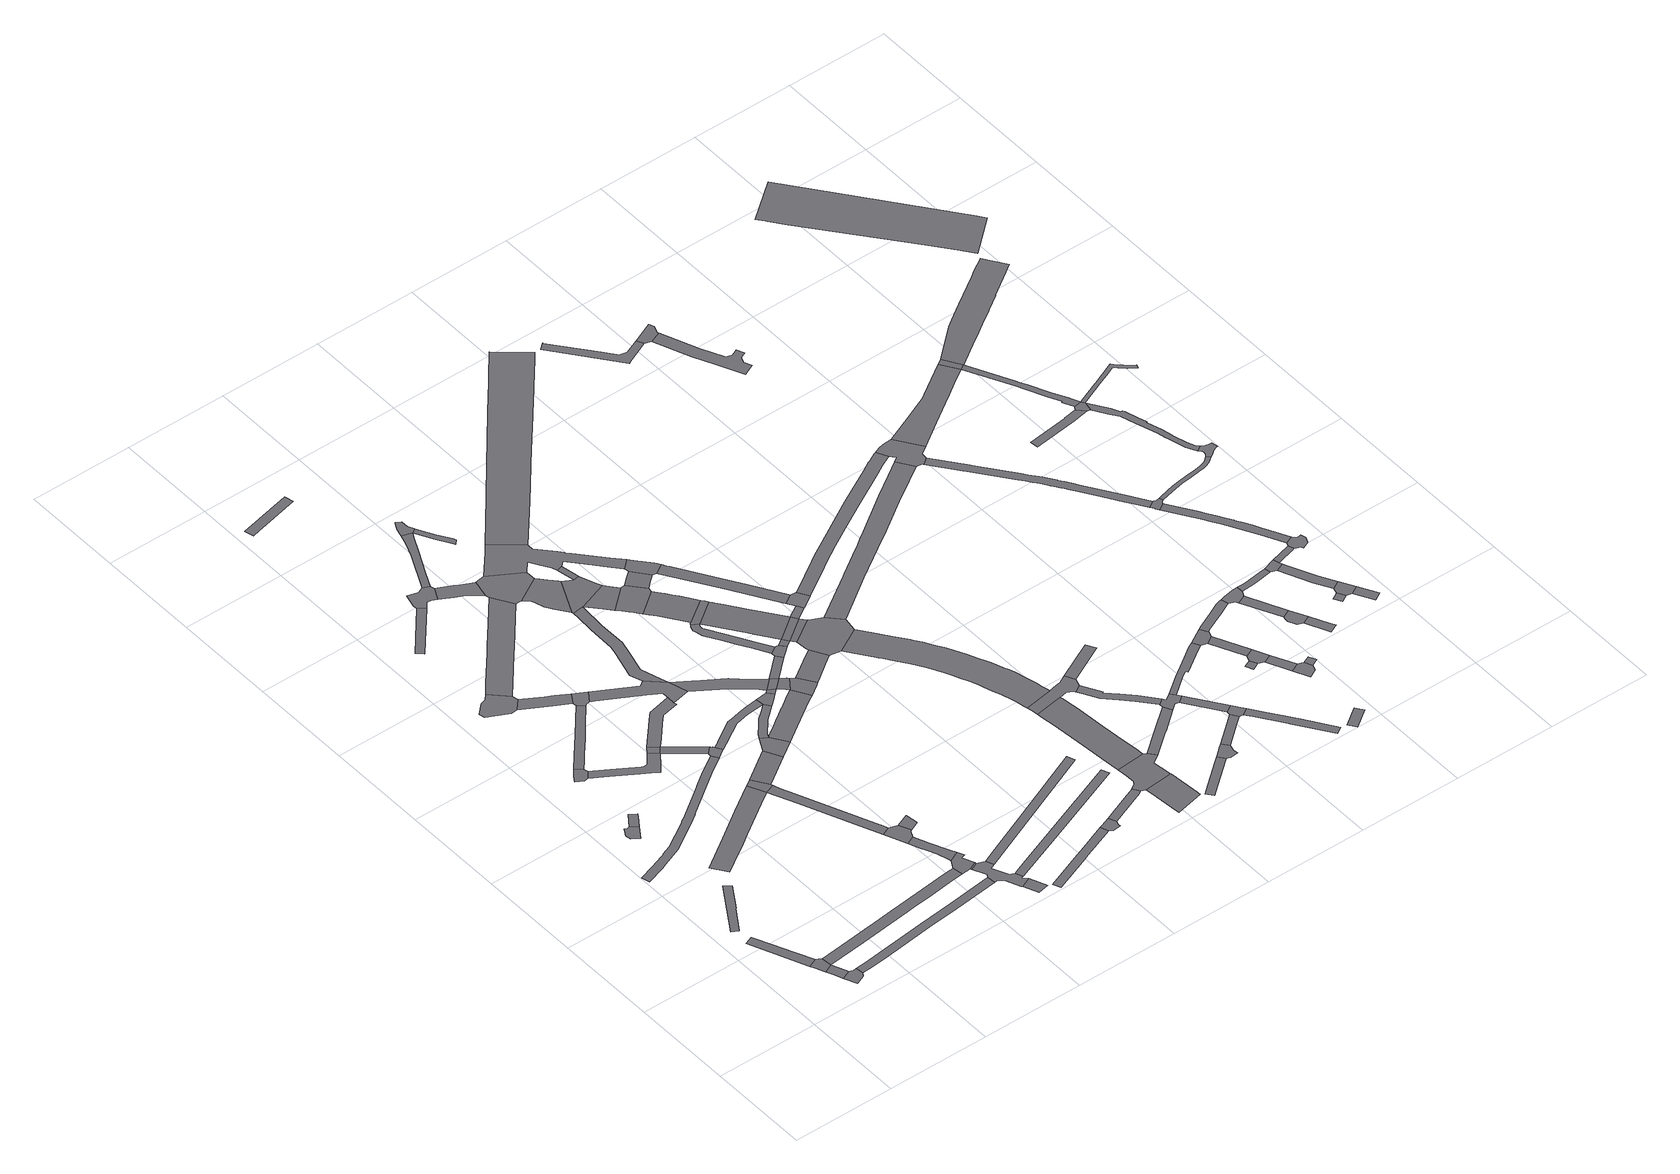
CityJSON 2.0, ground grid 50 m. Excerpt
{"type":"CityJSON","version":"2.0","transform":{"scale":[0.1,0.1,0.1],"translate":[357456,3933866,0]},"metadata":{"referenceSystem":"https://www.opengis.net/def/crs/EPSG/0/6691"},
"CityObjects":{
"road1":{"type":"Road","attributes":{"RoadStructureAttribute.sectionType":"1"},"geometry":[{"type":"MultiSurface","lod":"1","boundaries":[[[0,1,2,3,4,5,6,7]]]}]},
"road2":{"type":"Road","geometry":[{"type":"MultiSurface","lod":"1","boundaries":[[[8,9,10,0,7,11,12,13]]]}]},
"road3":{"type":"Road","attributes":{"RoadStructureAttribute.sectionType":"1"},"geometry":[{"type":"MultiSurface","lod":"1","boundaries":[[[14,15,16,17,18,19,8,13]]]}]},
"road4":{"type":"Road","geometry":[{"type":"MultiSurface","lod":"1","boundaries":[[[20,21,22,23,17,16,24]]]}]},
"road5":{"type":"Road","attributes":{"RoadStructureAttribute.sectionType":"1"},"geometry":[{"type":"MultiSurface","lod":"1","boundaries":[[[25,26,27,28,29,30]]]}]},
"road6":{"type":"Road","geometry":[{"type":"MultiSurface","lod":"1","boundaries":[[[31,32,33,34,35,36,37]]]}]},
"road7":{"type":"Road","geometry":[{"type":"MultiSurface","lod":"1","boundaries":[[[31,38,39,40,41,32]]]}]},
"road8":{"type":"Road","geometry":[{"type":"MultiSurface","lod":"1","boundaries":[[[42,43,44,45,46,47,48,49]]]}]},
"road9":{"type":"Road","attributes":{"RoadStructureAttribute.sectionType":"1"},"geometry":[{"type":"MultiSurface","lod":"1","boundaries":[[[50,51,52,53,54,55,56,57,9,8,58,59,60,61,62,63,64,65]]]}]},
"road10":{"type":"Road","attributes":{"RoadStructureAttribute.sectionType":"1"},"geometry":[{"type":"MultiSurface","lod":"1","boundaries":[[[66,67,68,69,70,71,72,73,74,75,76,77,78,79,80,81,82,83,84,85,86,87,88,89,90]]]}]},
"road11":{"type":"Road","attributes":{"RoadStructureAttribute.sectionType":"1"},"geometry":[{"type":"MultiSurface","lod":"1","boundaries":[[[91,92,93,94,22,21,95,96,97,98,99,100]]]}]},
"road12":{"type":"Road","geometry":[{"type":"MultiSurface","lod":"1","boundaries":[[[101,102,103,104,105,106,107,108,109]]]}]},
"road13":{"type":"Road","geometry":[{"type":"MultiSurface","lod":"1","boundaries":[[[110,111,112,113,114,115,116,117,118,119,120,121,122,123,124,125,126,127,128,129,130,131,132,133,134,121,135]]]}]},
"road14":{"type":"Road","attributes":{"RoadStructureAttribute.sectionType":"1"},"geometry":[{"type":"MultiSurface","lod":"1","boundaries":[[[136,137,138,42,49,139,140,141,142,143,144]]]}]},
"road15":{"type":"Road","attributes":{"RoadStructureAttribute.sectionType":"1"},"geometry":[{"type":"MultiSurface","lod":"1","boundaries":[[[145,146,147,148,149,48,47,150,151,152,153,154,155,156,157,158,159,160,161,162,163,164,156,165]]]}]},
"road16":{"type":"Road","attributes":{"RoadStructureAttribute.sectionType":"1"},"geometry":[{"type":"MultiSurface","lod":"1","boundaries":[[[101,166,167,168,169,170,102]]]}]},
"road17":{"type":"Road","geometry":[{"type":"MultiSurface","lod":"1","boundaries":[[[156,164,171,165]]]}]},
"road18":{"type":"Road","attributes":{"RoadStructureAttribute.sectionType":"1"},"geometry":[{"type":"MultiSurface","lod":"1","boundaries":[[[172,173,174,175,176,177]]]}]},
"road19":{"type":"Road","geometry":[{"type":"MultiSurface","lod":"1","boundaries":[[[178,135,121,134,179,180]]]}]},
"road20":{"type":"Road","geometry":[{"type":"MultiSurface","lod":"1","boundaries":[[[181,168,167,136,144,182,183]]]}]},
"road21":{"type":"Road","geometry":[{"type":"MultiSurface","lod":"1","boundaries":[[[184,185,186,187,163,162,76,75,188,189,190,191]]]}]},
"road22":{"type":"Road","attributes":{"RoadStructureAttribute.sectionType":"1"},"geometry":[{"type":"MultiSurface","lod":"1","boundaries":[[[192,193,194,195,171,164,196,197,198,199,200,201]]]}]},
"road23":{"type":"Road","attributes":{"RoadStructureAttribute.sectionType":"1"},"geometry":[{"type":"MultiSurface","lod":"1","boundaries":[[[64,202,203,204,205,206,207,65]]]}]},
"road24":{"type":"Road","geometry":[{"type":"MultiSurface","lod":"1","boundaries":[[[208,209,210,211,212,213,126,125]]]}]},
"road25":{"type":"Road","attributes":{"function":"3","RoadStructureAttribute.sectionType":"1"},"geometry":[{"type":"MultiSurface","lod":"1","boundaries":[[[214,215,216,217,218,219,220,221,222,104,103]]]}]},
"road26":{"type":"Road","attributes":{"RoadStructureAttribute.sectionType":"1"},"geometry":[{"type":"MultiSurface","lod":"1","boundaries":[[[206,223,224,225,209,208,226,227,228,229,207]]]}]},
"road27":{"type":"Road","geometry":[{"type":"MultiSurface","lod":"1","boundaries":[[[202,230,231,203]]]}]},
"road28":{"type":"Road","attributes":{"RoadStructureAttribute.sectionType":"1"},"geometry":[{"type":"MultiSurface","lod":"1","boundaries":[[[180,179,232,233,234]]]}]},
"road29":{"type":"Road","geometry":[{"type":"MultiSurface","lod":"1","boundaries":[[[99,235,236,237,238,239,240,241,242,243,244,245,246,231,230,247,100]]]}]},
"road30":{"type":"Road","attributes":{"RoadStructureAttribute.sectionType":"1"},"geometry":[{"type":"MultiSurface","lod":"1","boundaries":[[[238,248,249,239]]]}]},
"road31":{"type":"Road","geometry":[{"type":"MultiSurface","lod":"1","boundaries":[[[211,250,251,212]]]}]},
"road32":{"type":"Road","geometry":[{"type":"MultiSurface","lod":"1","boundaries":[[[252,253,254,255,256,257,174,173,258,259,260]]]}]},
"road33":{"type":"Road","geometry":[{"type":"MultiSurface","lod":"1","boundaries":[[[181,183,261,262,263,201,200,264,265,266,267]]]}]},
"road34":{"type":"Road","attributes":{"RoadStructureAttribute.sectionType":"1"},"geometry":[{"type":"MultiSurface","lod":"1","boundaries":[[[268,269,270,271,272,273]]]}]},
"road35":{"type":"Road","geometry":[{"type":"MultiSurface","lod":"1","boundaries":[[[233,274,275,276,277,234]]]}]},
"road36":{"type":"Road","attributes":{"RoadStructureAttribute.sectionType":"1"},"geometry":[{"type":"MultiSurface","lod":"1","boundaries":[[[190,278,279,280,281,282,283,284,285,286,287,288,289,290,291,292,293,294,191]]]}]},
"road37":{"type":"Road","attributes":{"RoadStructureAttribute.sectionType":"1"},"geometry":[{"type":"MultiSurface","lod":"1","boundaries":[[[295,296,297,252,260,298,299,300]]]}]},
"road38":{"type":"Road","attributes":{"RoadStructureAttribute.sectionType":"1"},"geometry":[{"type":"MultiSurface","lod":"1","boundaries":[[[301,302,303,254,253,304,305,306,307]]]}]},
"road39":{"type":"Road","attributes":{"RoadStructureAttribute.sectionType":"1"},"geometry":[{"type":"MultiSurface","lod":"1","boundaries":[[[308,309,310,311,312,313,276,275,314,315,316,317,318,319,320,321,284]]]}]},
"road40":{"type":"Road","attributes":{"RoadStructureAttribute.sectionType":"1"},"geometry":[{"type":"MultiSurface","lod":"1","boundaries":[[[322,323,324,325,326,327,266,265,328,329,330,331,332,333,334]]]}]},
"road41":{"type":"Road","attributes":{"RoadStructureAttribute.sectionType":"1"},"geometry":[{"type":"MultiSurface","lod":"1","boundaries":[[[335,336,337,338,339,340,341,342]]]}]},
"road42":{"type":"Road","geometry":[{"type":"MultiSurface","lod":"1","boundaries":[[[343,218,217,344,345,346,347,295,300]]]}]},
"road43":{"type":"Road","attributes":{"RoadStructureAttribute.sectionType":"1"},"geometry":[{"type":"MultiSurface","lod":"1","boundaries":[[[274,348,349,350,351,352,353,354,355,356,357,358,359,360,275]]]}]},
"road44":{"type":"Road","attributes":{"RoadStructureAttribute.sectionType":"1"},"geometry":[{"type":"MultiSurface","lod":"1","boundaries":[[[361,362,363,364,365,366,367,265,264,368,369,370,371,372]]]}]},
"road45":{"type":"Road","attributes":{"RoadStructureAttribute.sectionType":"1"},"geometry":[{"type":"MultiSurface","lod":"1","boundaries":[[[373,374,375,376,345,344,377,378,379,380,381]]]}]},
"road46":{"type":"Road","geometry":[{"type":"MultiSurface","lod":"1","boundaries":[[[321,382,383,384,385,386,285,284]]]}]},
"road47":{"type":"Road","geometry":[{"type":"MultiSurface","lod":"1","boundaries":[[[387,388,389,390,301,307,391,392,393,394,395]]]}]},
"road48":{"type":"Road","attributes":{"RoadStructureAttribute.sectionType":"1"},"geometry":[{"type":"MultiSurface","lod":"1","boundaries":[[[396,397,398,399,400,401,391,307]]]}]},
"road49":{"type":"Road","attributes":{"RoadStructureAttribute.sectionType":"1"},"geometry":[{"type":"MultiSurface","lod":"1","boundaries":[[[372,386,385,402,403,404]]]}]},
"road50":{"type":"Road","attributes":{"RoadStructureAttribute.sectionType":"1"},"geometry":[{"type":"MultiSurface","lod":"1","boundaries":[[[405,406,407,408,409,246,245]]]}]},
"road51":{"type":"Road","attributes":{"RoadStructureAttribute.sectionType":"1"},"geometry":[{"type":"MultiSurface","lod":"1","boundaries":[[[241,410,411,412,413,414,415,242]]]}]},
"road52":{"type":"Road","geometry":[{"type":"MultiSurface","lod":"1","boundaries":[[[372,404,416,361]]]}]},
"road53":{"type":"Road","geometry":[{"type":"MultiSurface","lod":"1","boundaries":[[[417,373,381,322,334,418,419,420,421]]]}]},
"road54":{"type":"Road","attributes":{"RoadStructureAttribute.sectionType":"1"},"geometry":[{"type":"MultiSurface","lod":"1","boundaries":[[[422,423,352,424,425,416,404]]]}]},
"road55":{"type":"Road","attributes":{"RoadStructureAttribute.sectionType":"1"},"geometry":[{"type":"MultiSurface","lod":"1","boundaries":[[[426,427,428,429,430,418,334]]]}]},
"road56":{"type":"Road","geometry":[{"type":"MultiSurface","lod":"1","boundaries":[[[352,351,431,432,433,434,435,424]]]}]},
"road57":{"type":"Road","geometry":[{"type":"MultiSurface","lod":"1","boundaries":[[[436,437,438,439,440,335,342,441]]]}]},
"road58":{"type":"Road","attributes":{"RoadStructureAttribute.sectionType":"1"},"geometry":[{"type":"MultiSurface","lod":"1","boundaries":[[[442,417,421,443,444,445]]]}]},
"road59":{"type":"Road","attributes":{"RoadStructureAttribute.sectionType":"1"},"geometry":[{"type":"MultiSurface","lod":"1","boundaries":[[[416,446,447,361]]]}]},
"road60":{"type":"Road","geometry":[{"type":"MultiSurface","lod":"1","boundaries":[[[448,449,450,347,346,451,452,453,454,455,445,444,456,457,458,459,460,461,462,463,464,465,466,467,468,469]]]}]},
"road61":{"type":"Road","geometry":[{"type":"MultiSurface","lod":"1","boundaries":[[[428,470,471,472,473,474,475,476,477,429]]]}]},
"road62":{"type":"Road","attributes":{"RoadStructureAttribute.sectionType":"1"},"geometry":[{"type":"MultiSurface","lod":"1","boundaries":[[[478,479,480,481,482,483,484,485,486,487,488,489,490,491,492,493,494,495,496,497,498,499,500,501,502,503,504,505,506,507,508,509]]]}]},
"road63":{"type":"Road","attributes":{"RoadStructureAttribute.sectionType":"1"},"geometry":[{"type":"MultiSurface","lod":"1","boundaries":[[[510,511,512,513,475,474,514,515,516,517,518,519]]]}]},
"road64":{"type":"Road","attributes":{"RoadStructureAttribute.sectionType":"1"},"geometry":[{"type":"MultiSurface","lod":"1","boundaries":[[[520,435,434,521,522,523,524]]]}]},
"road65":{"type":"Road","geometry":[{"type":"MultiSurface","lod":"1","boundaries":[[[492,491,447,446,525,526,527,528]]]}]},
"road66":{"type":"Road","geometry":[{"type":"MultiSurface","lod":"1","boundaries":[[[518,529,478,509,530,531,519]]]}]},
"road67":{"type":"Road","attributes":{"RoadStructureAttribute.sectionType":"1"},"geometry":[{"type":"MultiSurface","lod":"1","boundaries":[[[532,533,534,535,477,476]]]}]},
"road68":{"type":"Road","attributes":{"RoadStructureAttribute.sectionType":"1"},"geometry":[{"type":"MultiSurface","lod":"1","boundaries":[[[536,537,439,438,538,539,540,541,542,543]]]}]},
"road69":{"type":"Road","attributes":{"RoadStructureAttribute.sectionType":"1"},"geometry":[{"type":"MultiSurface","lod":"1","boundaries":[[[528,527,544,545]]]}]},
"road70":{"type":"Road","attributes":{"RoadStructureAttribute.sectionType":"1"},"geometry":[{"type":"MultiSurface","lod":"1","boundaries":[[[546,547,548,549,545,550,551,552,553,554,555,556,530,509]]]}]},
"road71":{"type":"Road","geometry":[{"type":"MultiSurface","lod":"1","boundaries":[[[557,558,460,459,559,534,533,560,561]]]}]},
"road72":{"type":"Road","geometry":[{"type":"MultiSurface","lod":"1","boundaries":[[[545,544,562,550]]]}]},
"road73":{"type":"Road","attributes":{"RoadStructureAttribute.sectionType":"1"},"geometry":[{"type":"MultiSurface","lod":"1","boundaries":[[[562,544,563,564]]]}]},
"road74":{"type":"Road","geometry":[{"type":"MultiSurface","lod":"1","boundaries":[[[563,565,566,524,523,567,568,569,570,571,564]]]}]},
"road75":{"type":"Road","attributes":{"RoadStructureAttribute.sectionType":"1"},"geometry":[{"type":"MultiSurface","lod":"1","boundaries":[[[572,573,574,575,576,577,578,561,560,579,580,581,582,583,584]]]}]},
"road76":{"type":"Road","attributes":{"RoadStructureAttribute.sectionType":"1"},"geometry":[{"type":"MultiSurface","lod":"1","boundaries":[[[585,586,587,588,589,590,591,592]]]}]},
"road77":{"type":"Road","attributes":{"RoadStructureAttribute.sectionType":"1"},"geometry":[{"type":"MultiSurface","lod":"1","boundaries":[[[562,593,594,550]]]}]},
"road78":{"type":"Road","geometry":[{"type":"MultiSurface","lod":"1","boundaries":[[[542,592,591,595,596,597,598,599,600,601,602,603,604,605,606,607,608,543]]]}]},
"road79":{"type":"Road","attributes":{"RoadStructureAttribute.sectionType":"1"},"geometry":[{"type":"MultiSurface","lod":"1","boundaries":[[[609,610,611,612,613,614,615,616,617,618,619,620,621,622,623,624,625,626,627,628,629,630,631,632,633,634,635,636,637,638,639,640,641,642,643,644,645,646,647,648,649,650,651,652,653,654,655,656,657,658,659,660,661,568,567]]]}]},
"road80":{"type":"Road","geometry":[{"type":"MultiSurface","lod":"1","boundaries":[[[662,663,584,583,594,593,664,665]]]}]},
"road81":{"type":"Road","attributes":{"RoadStructureAttribute.sectionType":"1"},"geometry":[{"type":"MultiSurface","lod":"1","boundaries":[[[666,667,668,669,670,671,672,673,674,675,676,677,678,679,680,681,682,683,602,601]]]}]},
"road82":{"type":"Road","attributes":{"RoadStructureAttribute.sectionType":"1"},"geometry":[{"type":"MultiSurface","lod":"1","boundaries":[[[684,685,686,687,688,689,690,691]]]}]},
"road83":{"type":"Road","attributes":{"function":"3","RoadStructureAttribute.sectionType":"1"},"geometry":[{"type":"MultiSurface","lod":"1","boundaries":[[[468,692,693,694,695,696,697,698,699,700,701,702,703,704,705,706,707,708,709,710,711,712,469]]]}]},
"road84":{"type":"Road","geometry":[{"type":"MultiSurface","lod":"1","boundaries":[[[713,714,715,716,633,632,717,677,676,718,719,720,721]]]}]},
"road85":{"type":"Road","attributes":{"RoadStructureAttribute.sectionType":"1"},"geometry":[{"type":"MultiSurface","lod":"1","boundaries":[[[722,723,724,725,726,727,600,599]]]}]},
"road86":{"type":"Road","geometry":[{"type":"MultiSurface","lod":"1","boundaries":[[[728,729,688,687,730,731,732,733,734]]]}]},
"road87":{"type":"Road","attributes":{"RoadStructureAttribute.sectionType":"1"},"geometry":[{"type":"MultiSurface","lod":"1","boundaries":[[[720,735,736,737,738,739,740,741,742,743,744,721]]]}]},
"road88":{"type":"Road","attributes":{"RoadStructureAttribute.sectionType":"1"},"geometry":[{"type":"MultiSurface","lod":"1","boundaries":[[[745,746,714,713]]]}]},
"road89":{"type":"Road","attributes":{"RoadStructureAttribute.sectionType":"1"},"geometry":[{"type":"MultiSurface","lod":"1","boundaries":[[[747,748,734,733,749,750]]]}]},
"road90":{"type":"Road","geometry":[{"type":"MultiSurface","lod":"1","boundaries":[[[751,752,753,754,755,740,739,725,724,756,757]]]}]},
"road91":{"type":"Road","attributes":{"RoadStructureAttribute.sectionType":"1"},"geometry":[{"type":"MultiSurface","lod":"1","boundaries":[[[758,759,751,757]]]}]},
"road92":{"type":"Road","attributes":{"RoadStructureAttribute.sectionType":"1"},"geometry":[{"type":"MultiSurface","lod":"1","boundaries":[[[760,761,762,763,764,765,766,767,768,769,770,771,772,773,774,775,776,777,778,779,780,570,569]]]}]},
"road93":{"type":"Road","geometry":[{"type":"MultiSurface","lod":"1","boundaries":[[[781,782,783,759,758,747,750]]]}]},
"road94":{"type":"Road","attributes":{"RoadStructureAttribute.sectionType":"1"},"geometry":[{"type":"MultiSurface","lod":"1","boundaries":[[[784,785,786,787,788,789,790,791,792,793,794,795,796,797,798,799,800,801,802,803,804,662,665]]]}]},
"road95":{"type":"Road","attributes":{"RoadStructureAttribute.sectionType":"1"},"geometry":[{"type":"MultiSurface","lod":"1","boundaries":[[[781,805,806,807,808,809,810,811,812,813,782]]]}]},
"road96":{"type":"Road","attributes":{"RoadStructureAttribute.sectionType":"1"},"geometry":[{"type":"MultiSurface","lod":"1","boundaries":[[[814,815,816,817,818,819,820,821,822,753,752]]]}]},
"road97":{"type":"Road","geometry":[{"type":"MultiSurface","lod":"1","boundaries":[[[823,824,825,826]]]}]},
"road98":{"type":"Road","geometry":[{"type":"MultiSurface","lod":"1","boundaries":[[[827,828,829,830]]]}]},
"road99":{"type":"Road","geometry":[{"type":"MultiSurface","lod":"1","boundaries":[[[819,818,831,832,833,834]]]}]},
"road100":{"type":"Road","attributes":{"RoadStructureAttribute.sectionType":"1"},"geometry":[{"type":"MultiSurface","lod":"1","boundaries":[[[832,831,835,836]]]}]},
"road101":{"type":"Road","attributes":{"RoadStructureAttribute.sectionType":"1"},"geometry":[{"type":"MultiSurface","lod":"1","boundaries":[[[837,838,839,840,841,842,843,844,845,846,847,848,849]]]}]},
"road102":{"type":"Road","geometry":[{"type":"MultiSurface","lod":"1","boundaries":[[[850,851,836,835,827,830]]]}]},
"road103":{"type":"Road","attributes":{"RoadStructureAttribute.sectionType":"1"},"geometry":[{"type":"MultiSurface","lod":"1","boundaries":[[[851,850,852,853]]]}]},
"road104":{"type":"Road","attributes":{"RoadStructureAttribute.sectionType":"1"},"geometry":[{"type":"MultiSurface","lod":"1","boundaries":[[[852,854,855,856,857,853]]]}]},
"road105":{"type":"Road","attributes":{"RoadStructureAttribute.sectionType":"1"},"geometry":[{"type":"MultiSurface","lod":"1","boundaries":[[[833,858,859,860,861,862,863,864,865,866,867,868,834]]]}]},
"road106":{"type":"Road","geometry":[{"type":"MultiSurface","lod":"1","boundaries":[[[869,870,857,856]]]}]},
"road107":{"type":"Road","geometry":[{"type":"MultiSurface","lod":"1","boundaries":[[[871,842,841,872,873,874,875]]]}]},
"road108":{"type":"Road","geometry":[{"type":"MultiSurface","lod":"1","boundaries":[[[876,877,878,879,880,881,882,793,792,883,771,770,884,885,886]]]}]},
"road109":{"type":"Road","attributes":{"RoadStructureAttribute.sectionType":"1"},"geometry":[{"type":"MultiSurface","lod":"1","boundaries":[[[887,888,889,890,891,892,893,894,895,896,897,898,873,872]]]}]},
"road110":{"type":"Road","geometry":[{"type":"MultiSurface","lod":"1","boundaries":[[[899,900,901,902,903,904,863,862,905,906,907,908,909]]]}]},
"road111":{"type":"Road","attributes":{"RoadStructureAttribute.sectionType":"1"},"geometry":[{"type":"MultiSurface","lod":"1","boundaries":[[[906,910,911,907]]]}]},
"road112":{"type":"Road","attributes":{"RoadStructureAttribute.sectionType":"1"},"geometry":[{"type":"MultiSurface","lod":"1","boundaries":[[[911,910,912,913,914,915,916]]]}]},
"road113":{"type":"Road","attributes":{"RoadStructureAttribute.sectionType":"1"},"geometry":[{"type":"MultiSurface","lod":"1","boundaries":[[[915,917,918,919,916]]]}]},
"road114":{"type":"Road","attributes":{"RoadStructureAttribute.sectionType":"1"},"geometry":[{"type":"MultiSurface","lod":"1","boundaries":[[[885,920,921,922,923,924,925,926,927,928,929,930,931,932,933,934,935,936,937,938,939,940,941,942,943,944,945,946,947,948,949,950,951,952,953,954,955,886]]]}]},
"road115":{"type":"Road","attributes":{"RoadStructureAttribute.sectionType":"1"},"geometry":[{"type":"MultiSurface","lod":"1","boundaries":[[[908,956,957,958,959,960,961,962,963,964,965,966,909]]]}]},
"road116":{"type":"Road","geometry":[{"type":"MultiSurface","lod":"1","boundaries":[[[967,960,959,968,969,970]]]}]},
"road117":{"type":"Road","geometry":[{"type":"MultiSurface","lod":"1","boundaries":[[[971,972,973,974]]]}]},
"road118":{"type":"Road","attributes":{"RoadStructureAttribute.sectionType":"1"},"geometry":[{"type":"MultiSurface","lod":"1","boundaries":[[[968,975,976,977,978,979,969]]]}]},
"road119":{"type":"Road","geometry":[{"type":"MultiSurface","lod":"1","boundaries":[[[980,981,982,939,938,983,984,985,986,987,988,989,990,991]]]}]},
"road120":{"type":"Road","geometry":[{"type":"MultiSurface","lod":"1","boundaries":[[[976,971,974,992,993,994,977]]]}]},
"road121":{"type":"Road","attributes":{"RoadStructureAttribute.sectionType":"1"},"geometry":[{"type":"MultiSurface","lod":"1","boundaries":[[[995,996,994,993]]]}]},
"road122":{"type":"Road","attributes":{"RoadStructureAttribute.sectionType":"1"},"geometry":[{"type":"MultiSurface","lod":"1","boundaries":[[[970,997,998,967]]]}]},
"road123":{"type":"Road","attributes":{"RoadStructureAttribute.sectionType":"1"},"geometry":[{"type":"MultiSurface","lod":"1","boundaries":[[[999,1000,1001,1002,1003,1004,1005,1006,1007,1008,1009,1010,1011,878,877,1012,1013,1014,1015,1006,1016,1017,1018,1019,1020,1021,1022,1023,1024]]]}]},
"road124":{"type":"Road","attributes":{"RoadStructureAttribute.sectionType":"1"},"geometry":[{"type":"MultiSurface","lod":"1","boundaries":[[[1025,1026,1027,1028,1029,1030,1031,1032,1033,1034,1035,1036,1037,1038,1039,1040,1041,1042,1043,1044,1045,1046,1047,986,985]]]}]},
"road125":{"type":"Road","geometry":[{"type":"MultiSurface","lod":"1","boundaries":[[[998,997,1048,1049,1050,1051,1052,1053,1054,1036,1035]]]}]},
"road126":{"type":"Road","attributes":{"RoadStructureAttribute.sectionType":"1"},"geometry":[{"type":"MultiSurface","lod":"1","boundaries":[[[1055,1056,1057,1058,1059,1060,1061,1062]]]}]},
"road127":{"type":"Road","attributes":{"RoadStructureAttribute.sectionType":"1"},"geometry":[{"type":"MultiSurface","lod":"1","boundaries":[[[1063,1064,1065,1066,1067,1068,1069,1070,1071,1072,1073,1074,1075,1076,1077,1078,1079,1080,1081,1082,1083,1084,1085,1086,991,990]]]}]},
"road128":{"type":"Road","geometry":[{"type":"MultiSurface","lod":"1","boundaries":[[[1007,1006,1005,1087]]]}]},
"road129":{"type":"Road","geometry":[{"type":"MultiSurface","lod":"1","boundaries":[[[1023,1055,1062,1088,1089,1024]]]}]},
"road130":{"type":"Road","attributes":{"RoadStructureAttribute.sectionType":"1"},"geometry":[{"type":"MultiSurface","lod":"1","boundaries":[[[1088,1090,1091,1092,1093,1094,1095,1096,1097,1098,1099,1100,1101,1102,1103,1104,1105,1106,1107,1108,1109,1110,1111,1112,1113,1114,1115,1116,1117,1118,1089]]]}]},
"road131":{"type":"Road","geometry":[{"type":"MultiSurface","lod":"1","boundaries":[[[1074,1119,1120,1121,1122,1123,1124,1125,1126,1127,1128,1129,1102,1101,1130,1131,1132,1133,1134,1135,1075]]]}]},
"road132":{"type":"Road","attributes":{"RoadStructureAttribute.sectionType":"1"},"geometry":[{"type":"MultiSurface","lod":"1","boundaries":[[[1136,1137,1138,1139,1140,1141,1142,1143,1144,1145,1146,1147,1148,1149,1150,1151,1024,1089]]]}]},
"road133":{"type":"Road","attributes":{"RoadStructureAttribute.sectionType":"1"},"geometry":[{"type":"MultiSurface","lod":"1","boundaries":[[[1005,1152,1153,1154,1155,1156,1157,1158,1159,1160,1161,1162,1163,1164,1165,1166,1167,1168,1169,1170,1087]]]}]},
"road134":{"type":"Road","attributes":{"function":"2","RoadStructureAttribute.sectionType":"1"},"geometry":[{"type":"MultiSurface","lod":"1","boundaries":[[[1171,1172,1173,1174,1175,1176,1177,1178,1179,1180,1181,1182,1183]]]}]}
},
"vertices":[
[251,306,0],[185,454,0],[175,477,0],[132,576,0],[93,560,0],[135,458,0],[145,436,0],[209,288,0],
[281,239,0],[277,291,0],[265,298,0],[221,261,0],[225,250,0],[238,221,0],
[244,207,0],[252,188,0],[270,145,0],[314,164,0],[310,175,0],[294,211,0],
[342,102,0],[353,118,0],[349,156,0],[335,155,0],[296,83,0],
[117,636,0],[192,754,0],[193,752,0],[265,867,0],[236,892,0],[87,655,0],
[195,1390,0],[162,1413,0],[150,1410,0],[138,1417,0],[115,1378,0],[120,1351,0],[153,1328,0],
[227,1436,0],[237,1452,0],[204,1474,0],[182,1442,0],
[203,1828,0],[177,1797,0],[163,1776,0],[158,1768,0],[193,1746,0],[213,1750,0],[239,1782,0],[235,1802,0],
[1022,378,0],[957,371,0],[831,356,0],[728,344,0],[679,338,0],[559,324,0],[555,324,0],[467,313,0],[473,262,0],[694,288,0],[733,292,0],[765,296,0],[852,306,0],[977,321,0],[1048,329,0],[1042,380,0],
[18,1101,0],[106,1130,0],[135,1141,0],[232,1180,0],[289,1216,0],[362,1261,0],[420,1302,0],[419,1303,0],[628,1452,0],[713,1507,0],[693,1539,0],[606,1484,0],[532,1431,0],[534,1430,0],[361,1308,0],[360,1309,0],[348,1300,0],[339,1294,0],[213,1216,0],[166,1197,0],[164,1194,0],[105,1172,0],[92,1167,0],[82,1163,0],[6,1139,0],
[899,220,0],[726,200,0],[395,161,0],[381,160,0],[412,123,0],[501,134,0],[743,162,0],[864,176,0],[1121,206,0],[1117,246,0],
[246,2257,0],[289,2302,0],[283,2332,0],[206,2411,0],[184,2385,0],[155,2377,0],[110,2333,0],[115,2303,0],[216,2253,0],
[559,1213,0],[417,1117,0],[353,1074,0],[260,1012,0],[312,941,0],[321,947,0],[402,999,0],[449,1030,0],[512,1073,0],[607,1137,0],[672,1179,0],[734,1220,0],[791,1087,0],[924,775,0],[930,761,0],[946,721,0],[988,738,0],[974,772,0],[974,773,0],[966,791,0],[946,837,0],[936,862,0],[818,1139,0],[790,1204,0],[780,1235,0],[694,1302,0],
[453,2123,0],[338,1987,0],[256,1891,0],[267,1839,0],[309,1890,0],[310,1891,0],[368,1959,0],[410,2009,0],[484,2097,0],
[458,1662,0],[437,1659,0],[430,1663,0],[320,1731,0],[259,1770,0],[289,1702,0],[398,1634,0],[456,1598,0],[460,1596,0],[470,1589,0],[494,1619,0],[541,1679,0],[618,1617,0],[647,1593,0],[658,1584,0],[659,1584,0],[689,1559,0],[694,1555,0],[721,1583,0],[566,1710,0],[498,1713,0],
[378,2182,0],[449,2142,0],[482,2192,0],[423,2226,0],[387,2246,0],
[520,1742,0],
[213,2814,0],[344,2968,0],[313,2995,0],[194,2855,0],[135,2785,0],[166,2759,0],
[703,1308,0],[776,1247,0],[725,1323,0],
[545,2157,0],[490,2104,0],[509,2108,0],
[732,1574,0],[728,1577,0],[725,1580,0],[722,1583,0],[730,1518,0],[732,1519,0],[758,1536,0],[739,1567,0],
[664,1900,0],[633,1866,0],[606,1836,0],[566,1792,0],[601,1749,0],[659,1813,0],[694,1851,0],[780,1870,0],[777,1884,0],[778,1925,0],
[1094,334,0],[1132,351,0],[1108,405,0],[1129,413,0],[1115,443,0],[1063,419,0],
[990,615,0],[1032,632,0],[1045,663,0],[1055,668,0],[1029,726,0],[990,737,0],
[334,2392,0],[449,2527,0],[476,2559,0],[646,2759,0],[586,2858,0],[483,2737,0],[393,2632,0],[367,2601,0],[251,2464,0],
[1099,478,0],[1061,563,0],[1055,574,0],[1013,557,0],[1025,531,0],[1045,488,0],[1061,428,0],
[1097,327,0],[1135,344,0],
[810,1271,0],[922,1346,0],[880,1427,0],
[1134,208,0],[1160,189,0],[1191,119,0],[1194,114,0],[1246,137,0],[1225,156,0],[1235,160,0],[1221,196,0],[1198,205,0],[1163,280,0],[1188,291,0],[1172,328,0],[1126,262,0],
[1225,44,0],[1280,55,0],
[1101,688,0],[1093,752,0],
[445,3044,0],[439,3063,0],[407,3076,0],[380,3066,0],[328,3080,0],[310,3011,0],[368,2996,0],[390,2994,0],[413,2982,0],
[532,2096,0],[719,1990,0],[779,1956,0],[866,1902,0],[837,1993,0],[760,2068,0],[736,2049,0],
[55,3802,0],[62,3772,0],[65,3758,0],[102,3767,0],[324,3819,0],[314,3863,0],
[1001,1398,0],[949,1476,0],[915,1494,0],[882,1432,0],
[814,1570,0],[833,1582,0],[852,1594,0],[898,1622,0],[929,1629,0],[969,1637,0],[1057,1644,0],[1052,1684,0],[993,1676,0],[966,1673,0],[901,1659,0],[878,1654,0],[766,1583,0],[762,1580,0],[756,1576,0],[748,1572,0],[741,1568,0],
[600,2964,0],[543,2993,0],[518,3006,0],[475,2950,0],[509,2933,0],[581,2879,0],
[538,3376,0],[525,3331,0],[497,3260,0],[474,3134,0],[538,3265,0],[570,3330,0],[587,3362,0],
[1022,1615,0],[987,1587,0],[983,1582,0],[982,1580,0],[961,1556,0],[926,1515,0],[958,1495,0],[1005,1551,0],[1012,1559,0],[1013,1560,0],[1036,1579,0],[1036,1580,0],[1079,1615,0],[1080,1616,0],
[797,2564,0],[795,2530,0],[789,2441,0],[788,2307,0],[779,2271,0],[741,2127,0],[824,2036,0],[796,2128,0],[825,2240,0],[841,2301,0],[842,2436,0],[850,2567,0],[850,2572,0],
[1668,191,0],[1520,134,0],[1489,122,0],[1299,47,0],[1314,10,0],[1500,83,0],[1525,93,0],[1682,154,0],
[584,2874,0],[676,2761,0],[803,2831,0],[802,2881,0],[650,2972,0],
[1025,1414,0],[1082,1452,0],[1216,1542,0],[1249,1562,0],[1199,1645,0],[1174,1628,0],[1169,1625,0],[1101,1579,0],[1100,1579,0],[1068,1557,0],[1034,1534,0],[1009,1517,0],[965,1488,0],
[1173,1749,0],[1169,1751,0],[1160,1756,0],[1076,1830,0],[1045,1858,0],[925,1935,0],[919,1939,0],[892,1884,0],[1003,1811,0],[1102,1724,0],[1112,1714,0],[1123,1704,0],
[877,2751,0],[871,2758,0],[840,2792,0],[817,2816,0],[707,2729,0],[713,2718,0],[726,2671,0],[747,2641,0],[794,2575,0],
[1086,1621,0],[1102,1635,0],[1120,1650,0],[1134,1663,0],[1110,1691,0],
[567,3450,0],[557,3432,0],[551,3420,0],[544,3397,0],[610,3375,0],[607,3380,0],[595,3407,0],[595,3442,0],[571,3457,0],
[632,3278,0],[674,3208,0],[682,3195,0],[701,3216,0],[692,3232,0],[656,3292,0],
[1137,1665,0],[1141,1669,0],[1158,1685,0],
[1480,417,0],[1847,576,0],[1832,613,0],[1474,459,0],[1219,349,0],
[1501,265,0],[1906,425,0],[1891,462,0],[1496,305,0],[1285,222,0],[1250,208,0],
[1206,1728,0],
[926,2720,0],[994,2623,0],[981,2655,0],[966,2692,0],[954,2726,0],
[1179,1666,0],[1189,1656,0],[1241,1701,0],[1233,1708,0],
[853,2569,0],[908,2509,0],[941,2473,0],[1045,2565,0],[1024,2589,0],
[1272,1577,0],[1273,1577,0],[1301,1597,0],[1317,1608,0],[1262,1686,0],
[1739,147,0],[1738,159,0],[1743,178,0],[1728,215,0],[1682,197,0],[1699,143,0],
[914,2781,0],[949,2752,0],[937,2817,0],[909,2808,0],
[1302,1813,0],[1278,1843,0],
[766,3108,0],[747,3085,0],[710,3042,0],[843,2928,0],[871,2882,0],[901,2834,0],[902,2831,0],[909,2809,0],[960,2838,0],[1042,2745,0],[1073,2709,0],[1129,2644,0],[1171,2682,0],[1124,2735,0],[1017,2855,0],[1015,2857,0],[1000,2874,0],[998,2877,0],[979,2899,0],[911,2977,0],[910,3007,0],[776,3120,0],
[961,2451,0],[980,2429,0],[986,2422,0],[1001,2404,0],[1016,2385,0],[1129,2467,0],[1131,2488,0],[1066,2565,0],
[1128,2209,0],[1121,2200,0],[1118,2192,0],[1115,2183,0],[1114,2174,0],[1115,2172,0],[1115,2166,0],[1122,2133,0],[1123,2130,0],[1126,2125,0],[1169,2052,0],[1201,1998,0],[1235,1940,0],[1279,1865,0],[1313,1888,0],[1278,1948,0],[1252,1991,0],[1231,2027,0],[1157,2152,0],[1156,2154,0],[1155,2156,0],[1152,2161,0],[1151,2165,0],[1151,2168,0],[1151,2170,0],[1152,2174,0],[1153,2177,0],[1153,2179,0],[1154,2181,0],[1156,2185,0],[1158,2186,0],[1160,2188,0],
[1201,2373,0],[1182,2399,0],[1164,2424,0],[1145,2449,0],[1034,2362,0],[1055,2335,0],[1087,2292,0],[1119,2246,0],[1137,2218,0],[1252,2300,0],
[1348,1744,0],[1340,1624,0],[1409,1673,0],[1456,1706,0],[1411,1785,0],
[1309,1819,0],[1330,1836,0],[1355,1855,0],[1333,1884,0],
[1130,2213,0],[1274,2270,0],[1264,2284,0],
[1156,2510,0],[1196,2544,0],[1132,2621,0],[1097,2591,0],
[1906,287,0],[1876,275,0],[1866,228,0],[1867,228,0],[1887,236,0],[1921,250,0],[1938,260,0],[1917,293,0],
[1384,1876,0],[1363,1905,0],
[1267,2040,0],[1268,2039,0],[1281,2020,0],[1298,1998,0],[1477,1987,0],[1429,2054,0],[1381,2121,0],[1367,2140,0],[1310,2220,0],[1287,2252,0],[1283,2258,0],
[1247,2595,0],[1189,2662,0],[1132,2642,0],[1216,2540,0],[1263,2570,0],
[1498,1957,0],
[1403,1852,0],[1520,1929,0],
[1404,1832,0],[1407,1801,0],[1511,1695,0],[1634,1764,0],[1646,1834,0],[1584,1899,0],[1539,1920,0],
[1462,2253,0],[1417,2327,0],[1367,2406,0],[1283,2538,0],[1281,2541,0],[1270,2558,0],[1268,2562,0],[1345,2338,0],[1370,2298,0],[1389,2267,0],[1508,2073,0],[1514,2064,0],[1561,2093,0],
[1965,190,0],[1976,73,0],[1978,58,0],[2115,89,0],[2113,105,0],[2099,261,0],[2099,264,0],[1960,251,0],
[1557,1995,0],[1538,2025,0],
[2098,272,0],[2097,281,0],[2085,359,0],[2123,381,0],[2129,385,0],[2101,421,0],[2085,428,0],[1946,417,0],[1950,368,0],[1950,335,0],[1950,323,0],[1948,319,0],[1943,310,0],[1927,300,0],
[1512,1694,0],[1545,1648,0],[1600,1573,0],[1605,1565,0],[1616,1551,0],[1647,1510,0],[1667,1482,0],[1686,1453,0],[1706,1421,0],[1724,1390,0],[1743,1358,0],[1761,1324,0],[1775,1291,0],[1790,1258,0],[1808,1219,0],[1824,1177,0],[1831,1153,0],[1844,1113,0],[1859,1076,0],[1864,1056,0],[1869,1040,0],[1878,1001,0],[1887,961,0],[1890,944,0],[2027,969,0],[2025,980,0],[2019,1010,0],[2013,1040,0],[2006,1070,0],[2003,1086,0],[1986,1152,0],[1978,1175,0],[1968,1195,0],[1964,1204,0],[1961,1210,0],[1955,1227,0],[1945,1254,0],[1937,1273,0],[1922,1305,0],[1898,1360,0],[1886,1387,0],[1872,1413,0],[1858,1438,0],[1844,1462,0],[1834,1479,0],[1825,1495,0],[1804,1529,0],[1784,1559,0],[1776,1571,0],[1775,1571,0],[1761,1591,0],[1730,1632,0],[1690,1686,0],
[1590,2087,0],[1579,2089,0],[1604,2024,0],[1622,2036,0],
[2085,431,0],[2082,469,0],[2075,534,0],[2062,668,0],[2060,686,0],[2051,800,0],[2049,820,0],[2045,844,0],[2042,868,0],[2040,895,0],[2037,910,0],[1899,888,0],[1901,880,0],[1904,850,0],[1910,806,0],[1916,730,0],[1923,652,0],[1942,457,0],
[2158,48,0],[2174,61,0],[2281,149,0],[2335,193,0],[2310,224,0],[2281,200,0],[2150,93,0],[2133,79,0],
[1082,3208,0],[1145,3283,0],[1224,3376,0],[1231,3385,0],[1376,3555,0],[1388,3569,0],[1401,3584,0],[1438,3628,0],[1462,3656,0],[1473,3669,0],[1640,3867,0],[1666,3898,0],[1667,3899,0],[1522,4019,0],[1327,3784,0],[1309,3763,0],[1155,3576,0],[1111,3524,0],[1091,3500,0],[957,3338,0],[868,3230,0],
[2154,955,0],[2131,1000,0],[2094,981,0],[2069,978,0],[1894,921,0],[2074,918,0],[2101,904,0],[2106,895,0],[2141,917,0],
[2232,467,0],[2248,479,0],[2350,560,0],[2328,600,0],[2220,515,0],[2214,510,0],
[2353,259,0],[2335,244,0],[2354,185,0],[2394,189,0],[2391,215,0],[2398,244,0],[2373,275,0],
[2126,866,0],[2160,801,0],[2217,744,0],[2263,697,0],[2329,620,0],[2354,640,0],[2290,721,0],[2238,773,0],[2190,822,0],[2195,826,0],
[2340,1049,0],[2316,1093,0],
[2514,390,0],[2443,332,0],[2500,327,0],[2537,357,0],
[2431,602,0],[2417,623,0],[2400,645,0],[2372,627,0],[2366,624,0],[2378,582,0],[2398,579,0],
[2517,410,0],[2550,433,0],
[1669,1848,0],[1842,1969,0],[1861,1982,0],[2020,2086,0],[2084,2127,0],[2087,2130,0],[2090,2131,0],[2178,2191,0],[2267,2252,0],[2377,2322,0],[2454,2372,0],[2403,2450,0],[2327,2400,0],[2221,2330,0],[2035,2200,0],[1996,2174,0],[1967,2154,0],[1945,2140,0],[1814,2052,0],[1801,2043,0],[1618,1921,0],
[2557,354,0],[2589,377,0],[2575,397,0],
[1774,2134,0],[1819,2163,0],[1845,2178,0],[1891,2206,0],[1991,2265,0],[2120,2337,0],[2302,2438,0],[2348,2464,0],[2404,2490,0],[2378,2544,0],[2368,2540,0],[2321,2517,0],[2320,2517,0],[2269,2489,0],[2156,2426,0],[2090,2389,0],[1961,2317,0],[1866,2261,0],[1787,2215,0],[1758,2195,0],[1601,2094,0],
[2581,320,0],[2669,195,0],[2672,190,0],[2788,21,0],[2821,44,0],[2724,187,0],[2705,214,0],[2687,240,0],[2633,315,0],
[2501,687,0],[2535,710,0],[2542,699,0],[2658,777,0],[2685,792,0],[2665,827,0],[2638,812,0],[2585,776,0],[2485,709,0],
[2876,1,0],[2965,63,0],[2939,100,0],[2851,38,0],
[2781,594,0],[2746,577,0],[2763,541,0],[2798,558,0],
[2714,783,0],[2752,807,0],[2761,836,0],[2741,871,0],
[2791,622,0],[2832,642,0],
[1927,3603,0],[1929,3602,0],[1939,3606,0],[1988,3629,0],[2051,3658,0],[2036,3690,0],[1964,3659,0],[1960,3660,0],[1928,3668,0],[1879,3730,0],[1727,3921,0],[1727,3922,0],[1697,3898,0],
[2827,548,0],[2868,567,0],
[2881,435,0],[2922,454,0],
[2917,360,0],[2958,380,0],[2968,408,0],[2950,444,0],
[2770,842,0],[2863,887,0],[2867,888,0],[2902,906,0],[2933,920,0],[2923,955,0],[2919,954,0],[2904,949,0],[2890,944,0],[2837,919,0],[2752,878,0],
[3003,425,0],[2985,461,0],
[2137,3735,0],[2082,3647,0],[2137,3669,0],[2135,3675,0],[2147,3711,0],
[2523,2417,0],[2561,2442,0],[2477,2564,0],[2455,2565,0],[2432,2562,0],[2410,2557,0],[2388,2549,0],[2426,2465,0],[2484,2367,0],[2487,2363,0],[2518,2387,0],
[2154,3469,0],[2203,3367,0],[2260,3249,0],[2289,3263,0],[2314,3275,0],[2297,3310,0],[2308,3338,0],[2338,3352,0],[2322,3388,0],[2290,3374,0],[2262,3384,0],[2209,3493,0],
[3009,971,0],[2994,970,0],[2979,968,0],[2964,965,0],[2949,962,0],[2934,958,0],[2961,907,0],[2968,893,0],[3009,914,0],[3024,940,0],[3022,972,0],
[3059,711,0],[3099,731,0],
[3055,694,0],[3053,680,0],[3073,640,0],[3099,631,0],[3139,651,0],
[3155,518,0],[3196,539,0],[3184,562,0],
[2588,2231,0],[2599,2216,0],[2731,2046,0],[2749,2021,0],[2767,1997,0],[2772,1991,0],[2786,1972,0],[2803,1947,0],[2812,1934,0],[2821,1922,0],[2838,1897,0],[2846,1885,0],[2855,1871,0],[2872,1846,0],[2936,1746,0],[2986,1669,0],[3004,1640,0],[3031,1599,0],[3046,1575,0],[3080,1597,0],[3065,1620,0],[3014,1699,0],[2905,1867,0],[2892,1887,0],[2888,1893,0],[2871,1919,0],[2856,1941,0],[2854,1945,0],[2836,1970,0],[2830,1979,0],[2818,1996,0],[2800,2021,0],[2781,2045,0],[2762,2070,0],[2636,2235,0],[2631,2241,0],
[3090,945,0],[3099,946,0],[3184,959,0],[3188,960,0],[3180,988,0],[3178,988,0],[3164,986,0],[3087,975,0],[3056,972,0],[3040,972,0],[3025,972,0],
[3242,1007,0],[3215,947,0],[3256,965,0],[3251,978,0],
[3321,688,0],[3286,669,0],[3307,634,0],[3340,652,0],
[3282,796,0],[3328,717,0],[3367,739,0],[3323,817,0],[3263,950,0],
[3099,1590,0],[3092,1589,0],[3083,1595,0],[3059,1556,0],[3059,1555,0],[3070,1539,0],[3104,1560,0],[3104,1562,0],[3106,1568,0],[3109,1570,0],[3118,1575,0],[3113,1594,0],
[3341,653,0],[3368,645,0],[3407,667,0],
[3419,555,0],[3458,577,0],
[3354,1008,0],[3343,1036,0],
[3210,2290,0],[3202,2306,0],[3166,2375,0],[3121,2473,0],[3105,2505,0],[3097,2521,0],[2992,2729,0],[2968,2715,0],[2913,2798,0],[2755,2693,0],[2737,2680,0],[2641,2637,0],[2534,2589,0],[2684,2527,0],[2787,2595,0],[2815,2614,0],[2893,2666,0],[3069,2515,0],[3079,2495,0],[3096,2460,0],[3141,2362,0],[3172,2301,0],[3166,2299,0],[3172,2287,0],[3191,2247,0],[3228,2253,0],
[3150,1414,0],[3171,1381,0],[3192,1347,0],[3213,1313,0],[3225,1291,0],[3233,1278,0],[3252,1243,0],[3271,1208,0],[3290,1173,0],[3308,1138,0],[3351,1053,0],[3387,1071,0],[3344,1156,0],[3326,1192,0],[3307,1227,0],[3287,1263,0],[3269,1296,0],[3268,1298,0],[3247,1333,0],[3227,1368,0],[3205,1402,0],[3184,1436,0],[3107,1555,0],
[3380,997,0],[3385,986,0],[3420,1003,0],[3432,1029,0],[3426,1056,0],[3411,1052,0],[3392,1061,0],
[3179,2228,0],[3115,2217,0],[3114,2217,0],[2913,2190,0],[2917,2150,0],[3139,2180,0],[3143,2180,0],[3213,2192,0],
[3122,1576,0],[3177,1591,0],[3205,1597,0],[3242,1604,0],[3286,1610,0],[3341,1617,0],[3371,1621,0],[3387,1626,0],[3404,1633,0],[3415,1639,0],[3425,1648,0],[3435,1655,0],[3419,1670,0],[3412,1663,0],[3403,1656,0],[3395,1651,0],[3381,1645,0],[3367,1641,0],[3339,1637,0],[3283,1630,0],[3239,1624,0],[3201,1617,0],[3173,1610,0],[3117,1595,0],
[2940,2815,0],
[3230,2189,0],[3239,2237,0],
[3269,2127,0],[3299,2080,0],[3322,2009,0],[3355,1908,0],[3365,1861,0],[3366,1854,0],[3385,1785,0],[3391,1766,0],[3397,1751,0],[3401,1745,0],[3404,1738,0],[3417,1719,0],[3442,1735,0],[3436,1742,0],[3428,1753,0],[3422,1763,0],[3417,1775,0],[3412,1793,0],[3396,1853,0],[3393,1861,0],[3382,1913,0],[3359,1985,0],[3365,1987,0],[3350,2032,0],[3350,2033,0],[3331,2093,0],[3326,2102,0],[3320,2100,0],[3300,2144,0],
[3455,1668,0],[3469,1679,0],[3476,1682,0],[3477,1683,0],[3488,1686,0],[3496,1688,0],[3491,1719,0],[3476,1720,0],[3467,1722,0],[3458,1725,0],[3449,1730,0],[3426,1708,0],[3428,1705,0],[3431,1698,0],[3431,1690,0],[3428,1683,0],[3426,1680,0],
[3247,2239,0],[3356,2287,0],[3408,2309,0],[3461,2332,0],[3471,2323,0],[3478,2316,0],[3506,2289,0],[3542,2265,0],[3549,2283,0],[3517,2303,0],[3502,2318,0],[3485,2334,0],[3466,2355,0],[3349,2303,0],[3345,2302,0],[3240,2257,0],
[3097,2800,0],[3166,2844,0],[3225,2884,0],[3233,2890,0],[3279,2920,0],[3287,2926,0],[3361,2974,0],[3360,2976,0],[3480,3057,0],[3523,3086,0],[3453,3190,0],[3443,3183,0],[3398,3154,0],[3374,3138,0],[3356,3125,0],[3208,3027,0],[3151,2989,0],[3145,2985,0],[3091,2949,0],
[2880,3955,0],[2907,3921,0],[2912,3914,0],[2966,3845,0],[3327,3395,0],[3386,3320,0],[3412,3287,0],[3464,3220,0],[3630,3364,0],[3616,3382,0],[3603,3400,0],[3239,3872,0],[3064,4099,0]
]}
